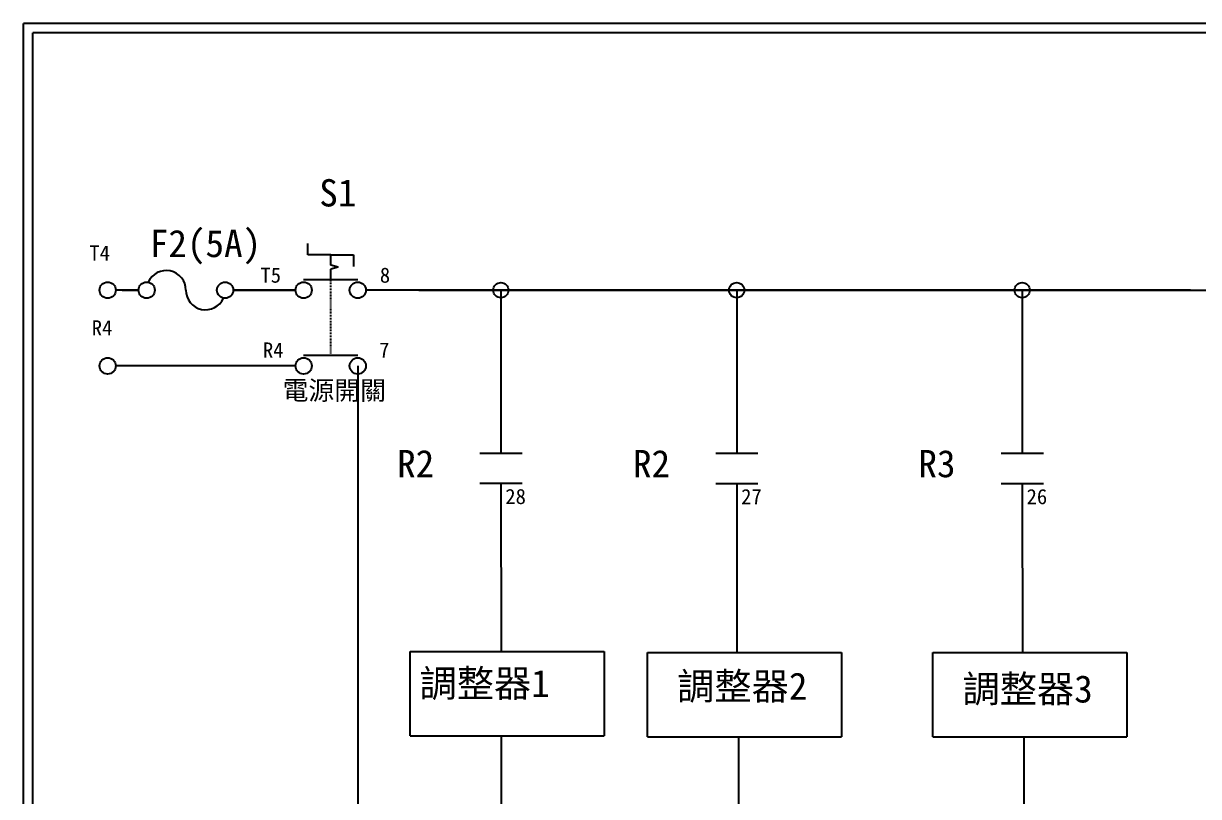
# Model space of a CAD drawing. Extents: x 10 to 297, y 3 to 207.
# Drawn here: x 10 to 165, y 105 to 207 of the extents above; entities that cross this region are included whole.
import ezdxf

# ---------------------------------------------------------------- set-up
doc = ezdxf.new("R2010")
doc.units = 0
doc.linetypes.add('DASHED', pattern=[0.2, 0.1, -0.1])
doc.layers.get('0').update_dxf_attribs({"linetype": 'CONTINUOUS'})
for name, color, linetype in [('7', 7, 'CONTINUOUS'), ('圖框層', 7, 'CONTINUOUS'), ('標尺寸層', 3, 'CONTINUOUS')]:
    doc.layers.add(name, color=color, linetype=linetype)
doc.styles.add('CNS', font='romanc.shx', dxfattribs={"bigfont": 'chineset.shx'})
doc.styles.add('STSL', font='kaiu.ttf')

# ---------------------------------------------------------------- blocks, each defined once
blk = doc.blocks.new('FUSE')
at = {"color": 7}
for p, q in [((0, 0), (2.14, 0)), ((14.64, 0), (16.78, 0))]:
    blk.add_line(p, q, dxfattribs=at)
for centre in [(3.21, 0), (13.56, 0)]:
    blk.add_circle(centre, 1.07)
for centre, start, end in [((5.8, 0), 0, 156.116), ((10.98, 0), 180, 336.116)]:
    blk.add_arc(centre, 2.59, start, end, dxfattribs=at)

msp = doc.modelspace()

# ---------------------------------------------------------------- linework, layer by layer
for p, q in [((47.52, 176.43), (47.52, 177.93)), ((50.52, 176.43), (47.52, 176.43)), ((50.52, 176.43), (53.52, 176.43)), ((53.52, 176.43), (53.52, 174.93)), ((51.52, 174.82), (50.52, 175.09)), ((51.52, 174.82), (50.52, 174.56)), ((25.18, 171.79), (22.17, 171.79)), ((25.18, 171.79), (22.6, 171.79)), ((37.67, 171.79), (45.88, 171.79)), ((45.88, 171.79), (37.67, 171.79)), ((45.88, 171.79), (37.67, 171.79)), ((39.81, 171.79), (45.88, 171.79)), ((163.94, 171.79), (55.16, 171.79)), ((72.96, 171.79), (72.98, 150.28)), ((104.07, 171.79), (104.09, 150.27)), ((141.72, 171.79), (141.74, 150.27)), ((45.88, 161.79), (22.17, 161.79)), ((72.98, 146.31), (73, 124.11)), ((104.09, 146.3), (104.11, 124)), ((141.74, 146.3), (141.76, 124)), ((73, 112.97), (73.02, 88.95)), ((104.29, 112.96), (104.31, 88.94)), ((141.95, 112.96), (141.96, 88.94))]:
    msp.add_line(p, q)
for centre, radius in [((21.1, 171.79), 1.07), ((72.97, 171.79), 1), ((104.07, 171.79), 1), ((141.73, 171.79), 1), ((21.1, 161.79), 1.07)]:
    msp.add_circle(centre, radius)
at = {"layer": '7'}
for p, q in [((50.52, 175.09), (50.52, 176.43)), ((50.52, 173.21), (50.52, 174.56)), ((46.95, 173.21), (54.09, 173.21)), ((46.95, 163.21), (54.09, 163.21))]:
    msp.add_line(p, q, dxfattribs=at)
at = {"layer": '7', "linetype": 'DASHED'}
msp.add_line((50.52, 163.21), (50.52, 173.21), dxfattribs=at)
at = {"layer": '7'}
for centre in [(46.95, 171.79), (54.09, 171.79), (46.95, 161.79), (54.09, 161.79)]:
    msp.add_circle(centre, 1.07, dxfattribs=at)
at = {"layer": '圖框層', "color": 7}
for p, q in [((297, 206.97), (10, 206.97)), ((10, 3), (10, 206.97)), ((295.75, 205.72), (11.25, 205.72)), ((11.25, 4.25), (11.25, 205.72))]:
    msp.add_line(p, q, dxfattribs=at)
at = {"layer": '標尺寸層', "color": 7}
for p, q in [((62.13, 171.79), (220.67, 171.79)), ((54.09, 161.79), (54.09, 32)), ((70.2, 150.28), (75.77, 150.28)), ((101.31, 150.27), (106.87, 150.27)), ((138.96, 150.27), (144.53, 150.27)), ((70.2, 146.31), (75.77, 146.31)), ((101.31, 146.3), (106.87, 146.3)), ((138.96, 146.3), (144.53, 146.3)), ((61.02, 124.11), (66.59, 124.11)), ((61.02, 112.97), (61.02, 124.11)), ((66.59, 124.11), (81.02, 124.11)), ((81.02, 124.11), (86.59, 124.11)), ((86.59, 124.11), (86.59, 112.97)), ((92.31, 124), (97.88, 124)), ((92.31, 112.86), (92.31, 124)), ((97.88, 124), (112.31, 124)), ((112.31, 124), (117.88, 124)), ((117.88, 124), (117.88, 112.86)), ((129.96, 124), (135.53, 124)), ((129.96, 112.86), (129.96, 124)), ((135.53, 124), (149.96, 124)), ((149.96, 124), (155.53, 124)), ((155.53, 124), (155.53, 112.86)), ((61.02, 112.97), (66.59, 112.97)), ((66.59, 112.97), (81.02, 112.97)), ((81.02, 112.97), (86.59, 112.97)), ((92.31, 112.86), (97.88, 112.86)), ((97.88, 112.86), (112.31, 112.86)), ((112.31, 112.86), (117.88, 112.86)), ((129.96, 112.86), (135.53, 112.86)), ((135.53, 112.86), (149.96, 112.86)), ((149.96, 112.86), (155.53, 112.86))]:
    msp.add_line(p, q, dxfattribs=at)

# ---------------------------------------------------------------- block references
at = {"color": 7}
msp.add_blockref('FUSE', (23.03, 171.79), dxfattribs=at)

# ---------------------------------------------------------------- texts
at = {"layer": '圖框層', "color": 4, "style": 'STSL'}
for s, height, p in [('S1', 3.6, (49.01, 182.83)), ('F2(5A)', 3.6, (26.66, 176.15)), ('T4', 2, (18.68, 175.69)), ('T5', 2, (41.25, 172.77)), ('8', 2, (57, 172.77)), ('R4', 2, (19, 165.81)), ('R4', 2, (41.58, 162.89)), ('7', 2, (56.91, 162.89)), ('R2', 3.6, (59.28, 147.11)), ('R2', 3.6, (90.39, 147.1)), ('R3', 3.6, (128.04, 147.1)), ('28', 2, (73.55, 143.57)), ('27', 2, (104.66, 143.55)), ('26', 2, (142.31, 143.55)), ('調整器1', 3.6, (62.24, 118.11)), ('調整器2', 3.6, (96.22, 117.74)), ('調整器3', 3.6, (133.86, 117.38))]:
    msp.add_text(s, height=height, dxfattribs=at).set_placement(p)
at = {"layer": '標尺寸層', "color": 7, "insert": (44.17, 159.82), "char_height": 2.5, "width": 14.0847, "attachment_point": 1, "style": 'CNS'}
msp.add_mtext('{\\fDFKai-SB|b0|i0|c136|p65;電源開關}', dxfattribs=at)

doc.saveas('drawing.dxf')
